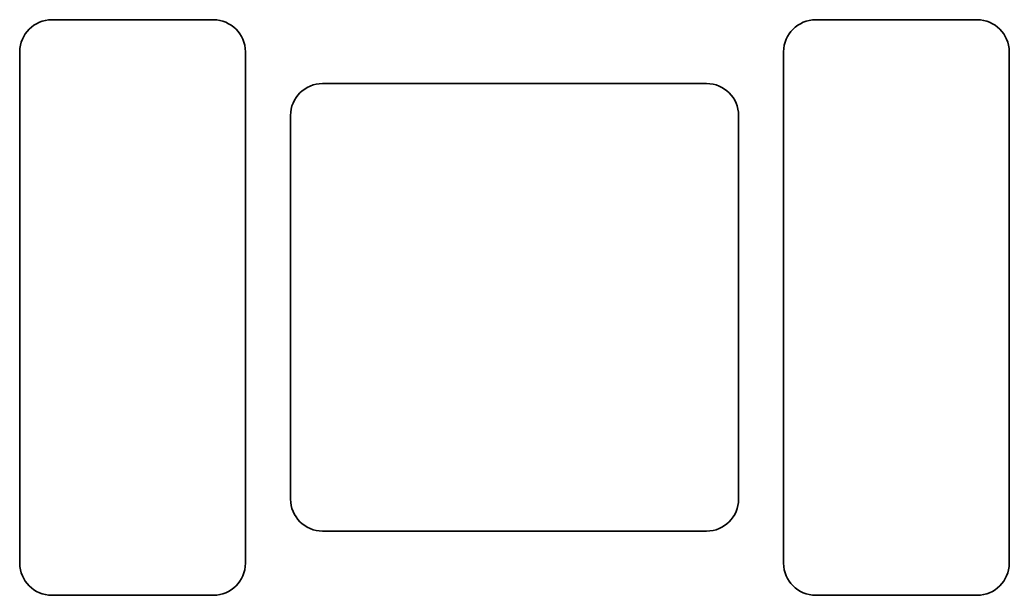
# Model space of a CAD drawing. Header units: inches. Extents: x 5.16 to 6.37, y -3.74 to -3.03.
import ezdxf

# ---------------------------------------------------------------- set-up
doc = ezdxf.new("R2010")
doc.units = ezdxf.units.IN
doc.header["$MEASUREMENT"] = 0
for name, color, linetype in [('Layer 1', 7, 'Continuous'), ('Layer 2', 7, 'Continuous'), ('Layer 3', 7, 'Continuous')]:
    doc.layers.add(name, color=color, linetype=linetype)

# ---------------------------------------------------------------- blocks, each defined once
blk = doc.blocks.new('block 2')
at = {"layer": 'Layer 1', "color": 1, "lineweight": 35, "true_color": 0xff0000}
blk.add_open_spline([(5.3944, -3.7356), (5.416, -3.7356), (5.4337, -3.7179), (5.4337, -3.6963), (5.4337, -3.6963), (5.4337, -3.0663), (5.4337, -3.0663), (5.4337, -3.0447), (5.416, -3.027), (5.3944, -3.027), (5.3944, -3.027), (5.1955, -3.027), (5.1955, -3.027), (5.1739, -3.027), (5.1562, -3.0447), (5.1562, -3.0663), (5.1562, -3.0663), (5.1562, -3.6963), (5.1562, -3.6963), (5.1562, -3.7179), (5.1739, -3.7356), (5.1955, -3.7356), (5.1955, -3.7356), (5.3944, -3.7356), (5.3944, -3.7356)], degree=3, knots=[0, 0, 0, 0, 1, 1, 1, 2, 2, 2, 3, 3, 3, 4, 4, 4, 5, 5, 5, 6, 6, 6, 7, 7, 7, 8, 8, 8, 8], dxfattribs=at)
blk = doc.blocks.new('block 3')
at = {"layer": 'Layer 2', "color": 1, "lineweight": 35, "true_color": 0xff0000}
blk.add_open_spline([(5.4892, -3.1448), (5.4892, -3.1232), (5.507, -3.1055), (5.5286, -3.1055), (5.5286, -3.1055), (6.0011, -3.1055), (6.0011, -3.1055), (6.0227, -3.1055), (6.0404, -3.1232), (6.0404, -3.1448), (6.0404, -3.1448), (6.0404, -3.6173), (6.0404, -3.6173), (6.0404, -3.6389), (6.0227, -3.6567), (6.0011, -3.6567), (6.0011, -3.6567), (5.5286, -3.6567), (5.5286, -3.6567), (5.507, -3.6567), (5.4892, -3.6389), (5.4892, -3.6173), (5.4892, -3.6173), (5.4892, -3.1448), (5.4892, -3.1448)], degree=3, knots=[0, 0, 0, 0, 1, 1, 1, 2, 2, 2, 3, 3, 3, 4, 4, 4, 5, 5, 5, 6, 6, 6, 7, 7, 7, 8, 8, 8, 8], dxfattribs=at)
blk = doc.blocks.new('block 4')
at = {"layer": 'Layer 3', "color": 1, "lineweight": 35, "true_color": 0xff0000}
blk.add_open_spline([(6.1352, -3.7356), (6.1135, -3.7356), (6.0958, -3.7179), (6.0958, -3.6963), (6.0958, -3.6963), (6.0958, -3.0663), (6.0958, -3.0663), (6.0958, -3.0447), (6.1135, -3.027), (6.1352, -3.027), (6.1352, -3.027), (6.334, -3.027), (6.334, -3.027), (6.3556, -3.027), (6.3733, -3.0447), (6.3733, -3.0663), (6.3733, -3.0663), (6.3733, -3.6963), (6.3733, -3.6963), (6.3733, -3.7179), (6.3556, -3.7356), (6.334, -3.7356), (6.334, -3.7356), (6.1352, -3.7356), (6.1352, -3.7356)], degree=3, knots=[0, 0, 0, 0, 1, 1, 1, 2, 2, 2, 3, 3, 3, 4, 4, 4, 5, 5, 5, 6, 6, 6, 7, 7, 7, 8, 8, 8, 8], dxfattribs=at)

msp = doc.modelspace()

# ---------------------------------------------------------------- block references
at = {"layer": 'Layer 1'}
msp.add_blockref('block 2', (0, 0), dxfattribs=at)
at = {"layer": 'Layer 2'}
msp.add_blockref('block 3', (0, 0), dxfattribs=at)
at = {"layer": 'Layer 3'}
msp.add_blockref('block 4', (0, 0), dxfattribs=at)

doc.saveas('drawing.dxf')
